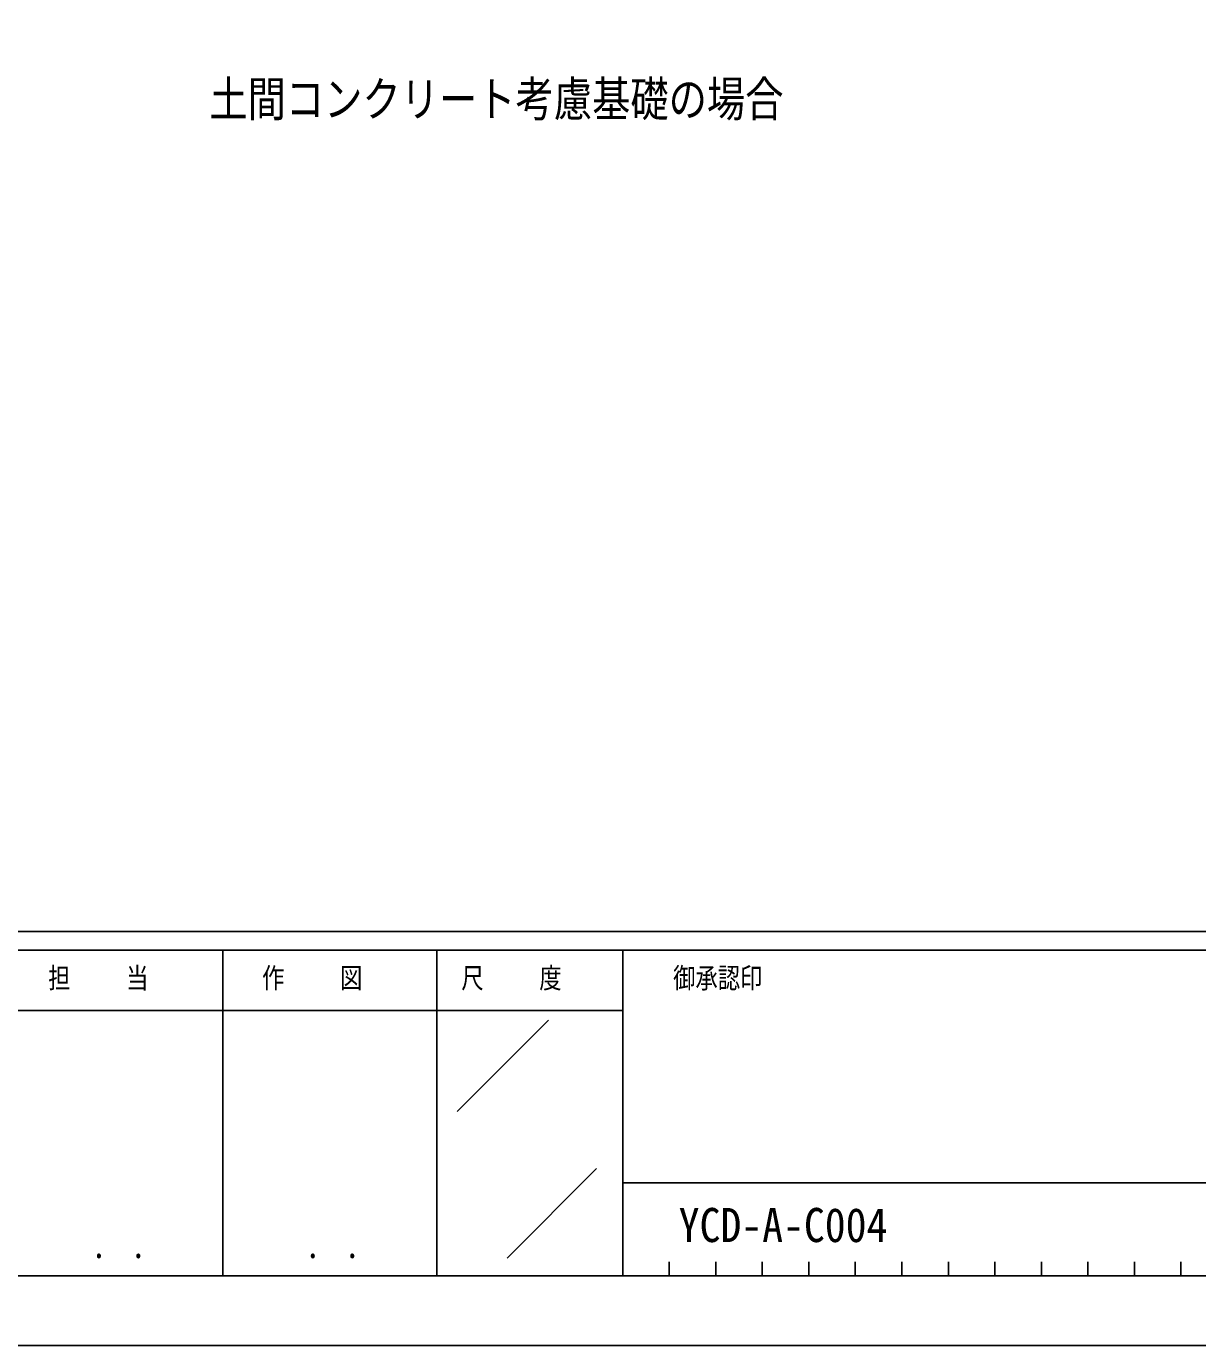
# Model space of a CAD drawing. Units: millimetres, scale not verified. Extents: x -14718 to 14718, y -10395 to 10395.
# Drawn here: x 5403 to 9811, y -10395 to -5432 of the extents above; entities that cross this region are included whole.
import ezdxf
from ezdxf.enums import TextEntityAlignment as Align

# ---------------------------------------------------------------- set-up
doc = ezdxf.new("R2010")
doc.units = ezdxf.units.MM
doc.header["$LTSCALE"] = 40
doc.layers.add('0-2_USER1', color=3, linetype='Continuous')
doc.layers.add('0-8_YKK_ZWAK', color=7, linetype='Continuous')
doc.styles.add('ＭＳ ゴシック', font='')
doc.styles.get('ＭＳ ゴシック').set_extended_font_data('MS Gothic')

msp = doc.modelspace()

# ---------------------------------------------------------------- linework, layer by layer
at = {"layer": '0-8_YKK_ZWAK'}
for p, q in [((13632.57, -8837.5), (-13667.43, -8837.5)), ((6142.57, -8907.5), (6142.57, -10132.5)), ((6947.57, -8907.5), (6947.57, -10132.5)), ((7647.57, -8907.5), (6947.57, -8907.5)), ((11261.32, -8907.5), (7647.57, -8907.5)), ((7647.57, -8907.5), (7647.57, -10132.5)), ((6947.57, -9135), (4532.57, -9135)), ((6947.57, -9135), (7647.57, -9135)), ((7024.87, -9514.02), (7367.63, -9171.25)), ((7212.35, -10065.96), (7549.12, -9729.19)), ((7647.57, -9782.5), (11261.32, -9782.5)), ((7822.57, -10080), (7822.57, -10132.5)), ((7997.57, -10080), (7997.57, -10132.5)), ((8172.57, -10080), (8172.57, -10132.5)), ((8347.57, -10080), (8347.57, -10132.5)), ((8522.57, -10080), (8522.57, -10132.5)), ((8697.57, -10080), (8697.57, -10132.5)), ((8872.57, -10080), (8872.57, -10132.5)), ((9047.57, -10080), (9047.57, -10132.5)), ((9222.57, -10080), (9222.57, -10132.5)), ((9397.57, -10080), (9397.57, -10132.5)), ((9572.57, -10080), (9572.57, -10132.5)), ((9747.57, -10080), (9747.57, -10132.5)), ((4532.57, -10132.5), (6947.57, -10132.5)), ((6947.57, -10132.5), (7647.57, -10132.5)), ((7647.57, -10132.5), (11261.32, -10132.5))]:
    msp.add_line(p, q, dxfattribs=at)
msp.add_lwpolyline([(-14717.5, -10395), (14717.5, -10395), (14717.5, 10395), (-14717.5, 10395)], close=True, dxfattribs=at)
msp.add_lwpolyline([(6947.57, -8907.5), (4532.57, -8907.5), (4532.57, -10132.5)], dxfattribs=at)

# ---------------------------------------------------------------- texts
at = {"layer": '0-2_USER1', "style": 'ＭＳ ゴシック'}
for s, height, width, p in [('土間コンクリート考慮基礎の場合', 132, 0.8, (6091.67, -5811.1)), ('土間コンクリート考慮基礎の場合', 132, 0.8, (6091.67, -5811.1)), ('YCD-A-C004', 128.3, 0.9, (7857.87, -10043.96))]:
    msp.add_text(s, height=height, dxfattribs=dict(at, width=width)).set_placement(p, align=Align.BOTTOM_LEFT)
at = {"layer": '0-8_YKK_ZWAK', "style": 'ＭＳ ゴシック', "width": 0.8}
for s, height, p in [('担     当', 76.98, (5485.27, -9073.75)), ('作     図', 76.98, (6290.27, -9073.75)), ('尺     度', 76.98, (7039.97, -9073.75)), ('御承認印', 76.98, (7836.98, -9073.75)), ('． ．', 90.71, (5652.5, -10095.23)), ('． ．', 90.71, (6457.5, -10095.23))]:
    msp.add_text(s, height=height, dxfattribs=at).set_placement(p, align=Align.BOTTOM_LEFT)

doc.saveas('drawing.dxf')
